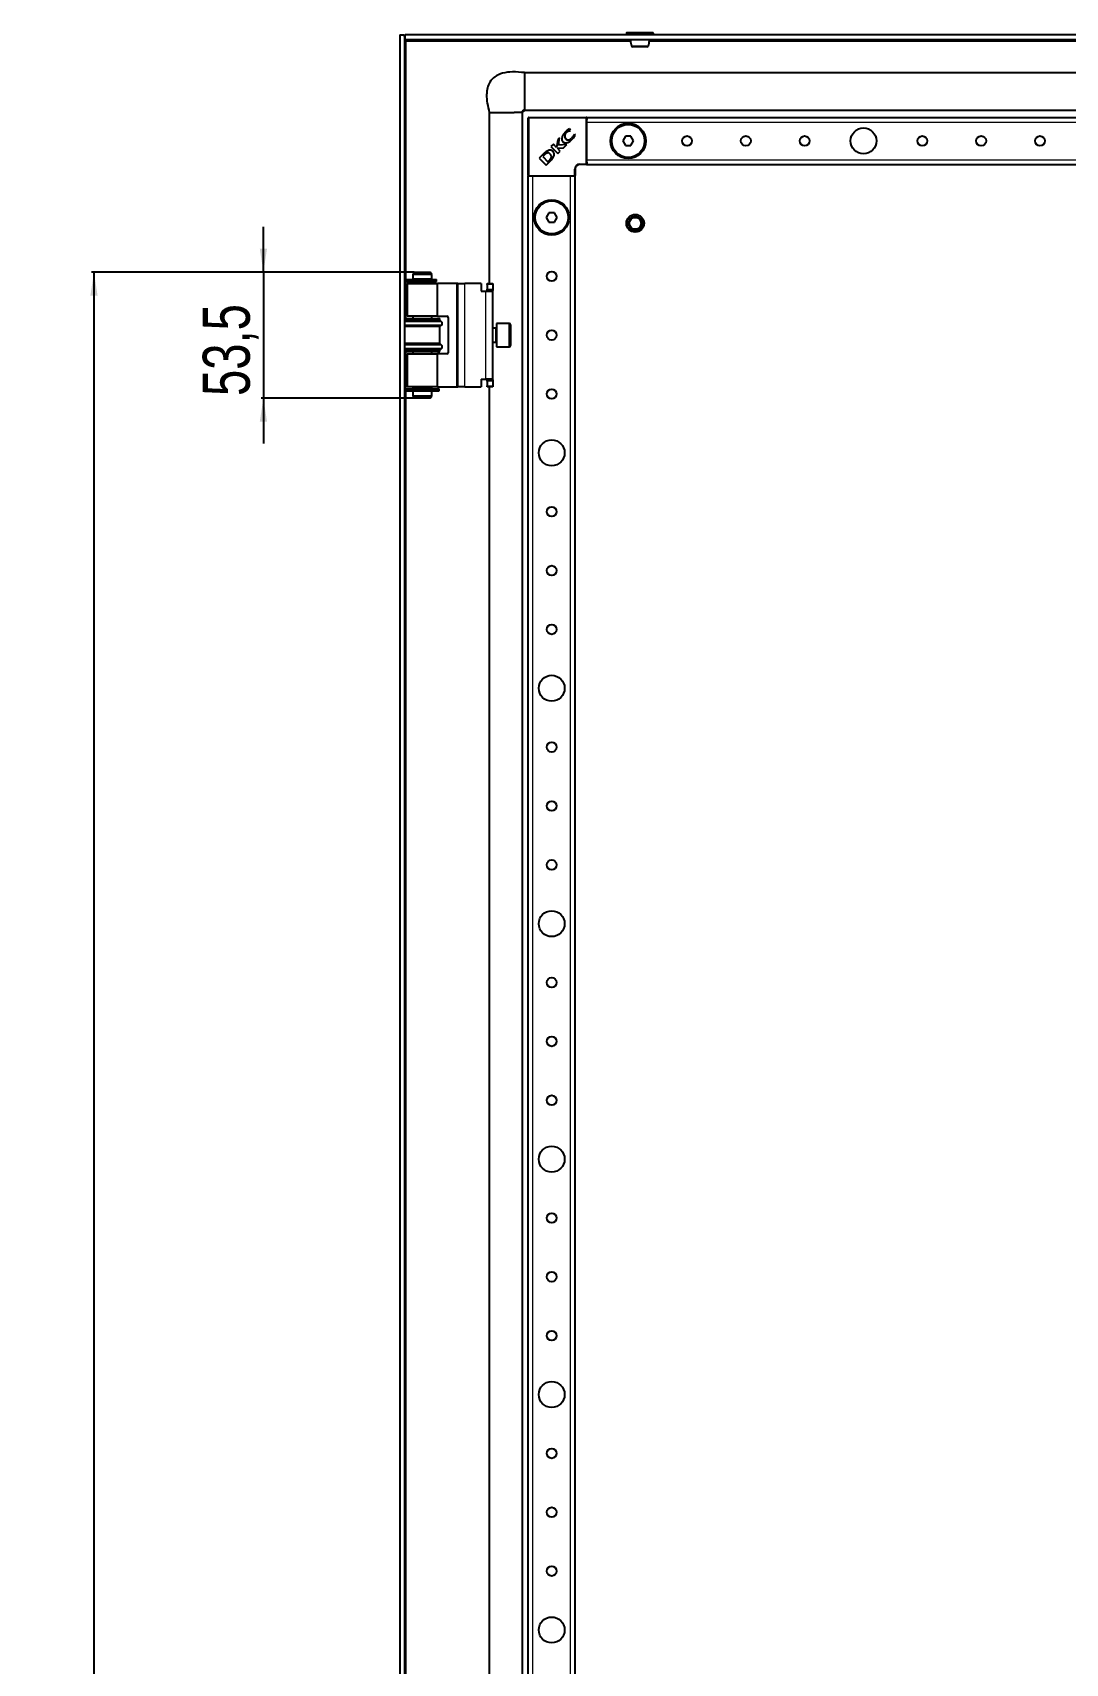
# Model space of a CAD drawing. Header units: millimetres. Extents: x -545 to 1520, y -1456 to 1043.
# Drawn here: x 630 to 1069, y 184 to 877 of the extents above; entities that cross this region are included whole.
import ezdxf

# ---------------------------------------------------------------- set-up
doc = ezdxf.new("R2010")
doc.units = ezdxf.units.MM
doc.layers.add('FORMAT', color=7, linetype='Continuous')
doc.styles.add('SLDTEXTSTYLE0', font='TXT', dxfattribs={"width": 0.75})
doc.dimstyles.new('SLDDIMSTYLE0', dxfattribs={"dimtxt": 20, "dimasz": 10, "dimexe": 0, "dimexo": 0.0625, "dimgap": 5, "dimtad": 2, "dimdec": 1, "dimrnd": 1e-09, "dimzin": 12, "dimdsep": 46, "dimtxsty": 'SLDTEXTSTYLE0', "dimsah": 1, "dimcen": 0.09, "dimadec": 0, "dimazin": 3, "dimtfac": 1, "dimtofl": 0, "dimtmove": 0, "dimatfit": 3, "dimfxl": 0, "dimfrac": 2, "dimtolj": 1, "dimtzin": 12, "dimarcsym": 0})
doc.dimstyles.new('SLDDIMSTYLE1', dxfattribs={"dimtxt": 20, "dimasz": 10, "dimexe": 0, "dimexo": 0.0625, "dimgap": 5, "dimtad": 2, "dimdec": 1, "dimrnd": 1e-09, "dimzin": 12, "dimdsep": 46, "dimtxsty": 'SLDTEXTSTYLE0', "dimsah": 1, "dimcen": 0.09, "dimadec": 0, "dimazin": 3, "dimtfac": 1, "dimtmove": 0, "dimatfit": 0, "dimfxl": 0, "dimfrac": 2, "dimtolj": 1, "dimtzin": 12, "dimarcsym": 0})

# ---------------------------------------------------------------- blocks, each defined once
blk = doc.blocks.new('_D_4')
at = {"layer": 'FORMAT'}
for p, q in [((728.2, 774.9), (728.2, 794.13)), ((792.28, 774.9), (727.2, 774.9)), ((728.2, 774.9), (728.2, 721.4)), ((792.28, 721.4), (727.2, 721.4)), ((728.2, 721.4), (728.2, 702.17))]:
    blk.add_line(p, q, dxfattribs=at)
for points in [[(728.2, 774.9), (729.74, 784.9), (726.66, 784.9)], [(728.2, 721.4), (726.66, 711.4), (729.74, 711.4)]]:
    blk.add_solid(points, dxfattribs=at)
at = {"layer": 'FORMAT', "insert": (702.42, 722.29), "char_height": 20, "attachment_point": 1, "rotation": 90, "style": 'SLDTEXTSTYLE0'}
blk.add_mtext('53,5', dxfattribs=at)
blk = doc.blocks.new('_D_7')
at = {"layer": 'FORMAT'}
for p, q in [((792.28, 774.9), (655.2, 774.9)), ((656.2, 774.9), (656.2, -1178.6)), ((792.28, -1178.6), (655.2, -1178.6))]:
    blk.add_line(p, q, dxfattribs=at)
for points in [[(656.2, 774.9), (654.66, 764.9), (657.74, 764.9)], [(656.2, -1178.6), (657.74, -1168.6), (654.66, -1168.6)]]:
    blk.add_solid(points, dxfattribs=at)
at = {"layer": 'FORMAT', "insert": (630.42, -242.49), "char_height": 20, "attachment_point": 1, "rotation": 90, "style": 'SLDTEXTSTYLE0'}
blk.add_mtext('1953,5', dxfattribs=at)

msp = doc.modelspace()

# ---------------------------------------------------------------- linework, layer by layer
at = {"color": 7, "linetype": 'Continuous', "lineweight": 25}
for p, q in [((786.21, 875.65), (788.21, 875.65)), ((786.21, 875.65), (786.21, -1279.35)), ((788.21, 875.65), (788.21, -1279.35)), ((788.51, 873.65), (788.51, 875.65)), ((1377.91, 875.65), (788.51, 875.65)), ((1377.91, 873.65), (788.51, 873.65)), ((788.81, 873.05), (788.61, 873.65)), ((882.46, 876.4), (882.46, 875.65)), ((882.71, 876.65), (893.71, 876.65)), ((893.96, 875.65), (893.96, 876.4)), ((839.21, 859.65), (839.21, 843.81)), ((839.21, 859.65), (1327.21, 859.65)), ((824.21, 842.65), (825.19, 842.65)), ((824.21, 842.65), (824.21, 770.15)), ((825.19, 842.65), (827.64, 842.65)), ((827.64, 842.65), (831.21, 842.65)), ((831.21, 842.65), (834.78, 842.65)), ((838.21, 842.65), (838.21, -1246.35)), ((839.21, 843.65), (1327.21, 843.65)), ((840.71, 815.95), (840.71, 840.35)), ((841.01, 840.65), (865.41, 840.65)), ((865.71, 840.65), (1300.71, 840.65)), ((865.71, 840.35), (865.71, 840.65)), ((865.71, 840.35), (865.71, 839.71)), ((865.71, 838.65), (865.71, 839.71)), ((865.71, 822.65), (865.71, 838.65)), ((854.08, 831.98), (853.28, 831.19)), ((853.61, 828.89), (854.08, 831.98)), ((858.65, 835.11), (858.31, 835.8)), ((858.51, 834.97), (858.65, 835.11)), ((860.46, 833.54), (860.35, 833.43)), ((860.71, 833.03), (860.46, 833.54)), ((882.05, 832.65), (880.9, 830.65)), ((884.36, 832.65), (882.05, 832.65)), ((885.52, 830.65), (884.36, 832.65)), ((847.35, 825.25), (845.36, 823.26)), ((847.6, 824.7), (846.88, 823.96)), ((851.41, 829.31), (850.36, 828.26)), ((850.36, 828.26), (853.32, 825.3)), ((852.8, 827.92), (851.41, 829.31)), ((853.28, 831.19), (852.8, 827.92)), ((853.13, 827.6), (855.79, 827.78)), ((854.38, 826.36), (853.13, 827.6)), ((853.32, 825.3), (854.38, 826.36)), ((857.08, 829.07), (853.61, 828.89)), ((855.79, 827.78), (857.08, 829.07)), ((880.9, 830.65), (882.05, 828.65)), ((882.05, 828.65), (884.36, 828.65)), ((884.36, 828.65), (885.52, 830.65)), ((845.36, 823.26), (848.31, 820.3)), ((846.88, 823.96), (849.06, 821.78)), ((848.31, 820.3), (850.2, 822.19)), ((849.06, 821.78), (849.72, 822.46)), ((850.2, 822.19), (850.22, 822.21)), ((860.71, 818.65), (860.71, 815.95)), ((865.41, 820.65), (862.71, 820.65)), ((865.71, 821.6), (865.71, 822.65)), ((865.71, 821.6), (865.71, 820.95)), ((865.71, 820.65), (865.71, 820.95)), ((865.71, 820.65), (1300.71, 820.65)), ((840.71, -1219.35), (840.71, 815.65)), ((841.01, 815.65), (840.71, 815.65)), ((841.65, 815.65), (841.01, 815.65)), ((842.71, 815.65), (841.65, 815.65)), ((858.71, 815.65), (842.71, 815.65)), ((859.76, 815.65), (858.71, 815.65)), ((860.41, 815.65), (859.76, 815.65)), ((860.71, 815.65), (860.41, 815.65)), ((860.71, -1219.35), (860.71, 815.65)), ((849.55, 800.15), (848.4, 798.15)), ((848.4, 798.15), (849.55, 796.15)), ((851.86, 800.15), (849.55, 800.15)), ((853.02, 798.15), (851.86, 800.15)), ((851.86, 796.15), (853.02, 798.15)), ((849.55, 796.15), (851.86, 796.15)), ((788.56, 771.85), (788.56, 770.95)), ((788.56, 771.85), (801.45, 771.85)), ((788.56, 770.95), (801.45, 770.95)), ((789.26, 770.15), (789.26, 756.15)), ((789.26, 770.15), (802.16, 770.15)), ((792.29, 774.9), (791.71, 773.9)), ((791.71, 773.9), (791.71, 771.9)), ((799.71, 773.9), (791.71, 773.9)), ((796.46, 771.9), (791.71, 771.9)), ((791.71, 770.9), (791.71, 770.15)), ((796.46, 770.9), (791.71, 770.9)), ((792.21, 771.9), (792.21, 771.85)), ((792.21, 770.95), (792.21, 770.9)), ((792.29, 774.9), (799.13, 774.9)), ((799.71, 771.9), (796.46, 771.9)), ((799.71, 770.9), (796.46, 770.9)), ((799.71, 773.9), (799.13, 774.9)), ((799.21, 771.85), (799.21, 771.9)), ((799.21, 770.9), (799.21, 770.95)), ((799.71, 771.9), (799.71, 773.9)), ((799.71, 770.15), (799.71, 770.9)), ((801.45, 771.85), (801.54, 771.85)), ((801.45, 770.95), (801.54, 770.95)), ((801.54, 770.95), (801.54, 771.85)), ((801.54, 771.85), (801.74, 771.85)), ((801.54, 770.95), (801.74, 770.95)), ((801.74, 770.95), (801.74, 771.85)), ((802.16, 756.15), (802.16, 770.15)), ((810.26, 770.15), (802.16, 770.15)), ((810.76, 770.15), (810.26, 770.15)), ((810.76, 770.15), (813.76, 770.15)), ((810.76, 726.15), (810.76, 770.15)), ((820.76, 770.15), (813.76, 770.15)), ((820.76, 770.15), (820.76, 766.85)), ((823.26, 770.15), (825.76, 770.15)), ((823.26, 769.65), (823.26, 770.15)), ((823.26, 769.65), (823.26, 767.65)), ((825.76, 770.15), (825.76, 769.65)), ((825.76, 769.65), (825.76, 767.65)), ((820.76, 766.85), (822.76, 766.85)), ((822.76, 766.85), (825.76, 766.85)), ((823.26, 767.15), (823.26, 767.65)), ((825.76, 767.15), (823.26, 767.15)), ((823.26, 767.15), (823.26, 766.85)), ((825.76, 767.65), (825.76, 767.15)), ((825.76, 766.85), (825.76, 767.15)), ((825.76, 729.45), (825.76, 766.85)), ((788.21, 755.15), (803.21, 755.15)), ((802.16, 756.15), (789.26, 756.15)), ((791.71, 756.15), (791.71, 755.15)), ((799.71, 755.15), (799.71, 756.15)), ((802.16, 756.15), (806.26, 756.15)), ((803.21, 754.55), (803.21, 755.15)), ((806.76, 755.65), (806.76, 740.65)), ((803.21, 754.55), (788.21, 754.55)), ((803.21, 751.75), (788.21, 751.75)), ((803.91, 753.87), (803.21, 754.55)), ((803.21, 751.75), (803.91, 752.44)), ((803.21, 744.55), (803.21, 751.75)), ((827.01, 751.15), (825.76, 751.15)), ((832.66, 753.15), (827.26, 753.15)), ((827.26, 753.15), (827.26, 743.15)), ((833.26, 752.55), (833.26, 743.75)), ((803.21, 744.55), (788.21, 744.55)), ((803.21, 741.75), (788.21, 741.75)), ((803.91, 743.87), (803.21, 744.55)), ((803.21, 741.75), (803.91, 742.44)), ((803.21, 741.15), (803.21, 741.75)), ((825.76, 745.15), (827.01, 745.15)), ((827.26, 743.15), (832.66, 743.15)), ((788.21, 741.15), (803.21, 741.15)), ((789.26, 740.15), (789.26, 726.15)), ((789.26, 740.15), (802.16, 740.15)), ((791.71, 741.15), (791.71, 740.15)), ((799.71, 740.15), (799.71, 741.15)), ((802.16, 726.15), (802.16, 740.15)), ((806.26, 740.15), (802.16, 740.15)), ((820.76, 729.45), (822.76, 729.45)), ((820.76, 729.45), (820.76, 726.15)), ((825.76, 729.45), (822.76, 729.45)), ((823.26, 729.45), (823.26, 729.15)), ((823.26, 729.15), (825.76, 729.15)), ((823.26, 728.65), (823.26, 729.15)), ((823.26, 728.65), (823.26, 726.65)), ((825.76, 729.15), (825.76, 729.45)), ((825.76, 729.15), (825.76, 728.65)), ((825.76, 728.65), (825.76, 726.65)), ((788.56, 725.35), (788.56, 724.45)), ((788.56, 725.35), (802.86, 725.35)), ((788.56, 724.45), (802.86, 724.45)), ((802.16, 726.15), (789.26, 726.15)), ((791.71, 726.15), (791.71, 725.4)), ((796.46, 725.4), (791.71, 725.4)), ((791.71, 724.4), (791.71, 722.4)), ((796.46, 724.4), (791.71, 724.4)), ((791.71, 722.4), (792.29, 721.4)), ((791.71, 722.4), (796.46, 722.4)), ((792.21, 725.4), (792.21, 725.35)), ((792.21, 724.45), (792.21, 724.4)), ((796.36, 721.4), (792.29, 721.4)), ((799.13, 721.4), (796.36, 721.4)), ((799.71, 725.4), (796.46, 725.4)), ((799.71, 724.4), (796.46, 724.4)), ((796.46, 722.4), (799.71, 722.4)), ((799.13, 721.4), (799.71, 722.4)), ((799.21, 725.35), (799.21, 725.4)), ((799.21, 724.4), (799.21, 724.45)), ((799.71, 725.4), (799.71, 726.15)), ((799.71, 722.4), (799.71, 724.4)), ((802.16, 726.15), (810.26, 726.15)), ((802.86, 724.45), (802.86, 725.35)), ((810.26, 726.15), (810.76, 726.15)), ((813.76, 726.15), (810.76, 726.15)), ((813.76, 726.15), (820.76, 726.15)), ((823.26, 726.15), (823.26, 726.65)), ((825.76, 726.15), (823.26, 726.15)), ((824.21, 726.15), (824.21, 95.15)), ((825.76, 726.65), (825.76, 726.15))]:
    msp.add_line(p, q, dxfattribs=at)
at = {"color": 8, "linetype": 'Continuous', "lineweight": 18}
for p, q in [((788.81, 771.85), (788.81, 873.05)), ((788.81, 873.05), (884.24, 873.05)), ((893.96, 876.4), (882.46, 876.4)), ((892.18, 873.05), (1274.24, 873.05)), ((841.01, 840.35), (840.71, 840.35)), ((841.01, 840.35), (841.01, 840.65)), ((841.01, 840.35), (841.01, 815.95)), ((865.41, 840.35), (841.01, 840.35)), ((865.41, 840.65), (865.41, 840.35)), ((865.41, 820.95), (865.41, 840.35)), ((865.71, 840.35), (865.41, 840.35)), ((865.71, 838.65), (1300.71, 838.65)), ((860.41, 815.95), (860.41, 818.65)), ((860.71, 818.65), (860.41, 818.65)), ((862.71, 820.95), (865.41, 820.95)), ((862.71, 820.65), (862.71, 820.95)), ((865.41, 820.95), (865.41, 820.65)), ((865.71, 820.95), (865.41, 820.95)), ((865.71, 822.65), (1300.71, 822.65)), ((841.01, 815.95), (840.71, 815.95)), ((841.01, 815.95), (860.41, 815.95)), ((841.01, 815.95), (841.01, 815.65)), ((842.71, -1219.35), (842.71, 815.65)), ((858.71, -1219.35), (858.71, 815.65)), ((860.41, 815.95), (860.41, 815.65)), ((860.71, 815.95), (860.41, 815.95)), ((788.81, 755.15), (788.81, 770.95)), ((801.45, 771.85), (801.45, 770.95)), ((810.26, 770.15), (810.26, 726.15)), ((813.76, 726.15), (813.76, 770.15)), ((825.76, 769.65), (823.26, 769.65)), ((822.76, 729.45), (822.76, 766.85)), ((823.26, 767.65), (825.76, 767.65)), ((803.91, 753.87), (788.21, 753.87)), ((803.91, 752.44), (788.21, 752.44)), ((827.01, 750.74), (827.01, 751.15)), ((827.01, 745.15), (827.01, 750.74)), ((832.66, 743.15), (832.66, 753.15)), ((803.91, 743.87), (788.21, 743.87)), ((803.91, 742.44), (788.21, 742.44)), ((788.81, 725.35), (788.81, 741.15)), ((825.76, 728.65), (823.26, 728.65)), ((788.81, 96.85), (788.81, 724.45)), ((823.26, 726.65), (825.76, 726.65))]:
    msp.add_line(p, q, dxfattribs=at)
at = {"color": 7, "linetype": 'Continuous', "lineweight": 25}
for centre, radius in [((883.21, 830.65), 7.5), ((883.21, 830.65), 7), ((908.21, 830.65), 2.1), ((933.21, 830.65), 2.1), ((958.21, 830.65), 2.1), ((983.21, 830.65), 5.5), ((1008.21, 830.65), 2.1), ((1033.21, 830.65), 2.1), ((1058.21, 830.65), 2.1), ((850.71, 798.15), 7.5), ((850.71, 798.15), 7), ((886.21, 795.65), 3.75), ((886.21, 795.65), 3), ((886.21, 795.65), 2.5), ((850.71, 773.15), 2.1), ((850.71, 748.15), 2.1), ((850.71, 723.15), 2.1), ((850.71, 698.15), 5.5), ((850.71, 673.15), 2.1), ((850.71, 648.15), 2.1), ((850.71, 623.15), 2.1), ((850.71, 598.15), 5.5), ((850.71, 573.15), 2.1), ((850.71, 548.15), 2.1), ((850.71, 523.15), 2.1), ((850.71, 498.15), 5.5), ((850.71, 473.15), 2.1), ((850.71, 448.15), 2.1), ((850.71, 423.15), 2.1), ((850.71, 398.15), 5.5), ((850.71, 373.15), 2.1), ((850.71, 348.15), 2.1), ((850.71, 323.15), 2.1), ((850.71, 298.15), 5.5), ((850.71, 273.15), 2.1), ((850.71, 248.15), 2.1), ((850.71, 223.15), 2.1), ((850.71, 198.15), 5.5)]:
    msp.add_circle(centre, radius, dxfattribs=at)
for centre, radius, start, end in [((882.71, 876.4), 0.25, 90, 180), ((893.71, 876.4), 0.25, 0, 90), ((885.1, 871.15), 0.5, 195.31604, 270.02276), ((891.32, 871.15), 0.5, 269.99815, 345.40011), ((841.01, 840.35), 0.3, 90, 180), ((865.41, 840.35), 0.3, 360, 90), ((858.22, 832.66), 1.97, 128.45405, 215.887), ((857.78, 833.06), 1.94, 233.30966, 322.34638), ((851.01, 822.04), 4.87, 110.34448, 138.77765), ((851.78, 820.23), 6.12, 126.98881, 133.07444), ((862.71, 818.65), 2, 90, 180), ((865.41, 820.95), 0.3, 270, 360), ((841.01, 815.95), 0.3, 180, 270), ((860.41, 815.95), 0.3, 270, 0), ((806.26, 755.65), 0.5, 0, 90), ((803.21, 753.15), 1, 314.427, 45.573), ((827.01, 751.4), 0.25, 270, 0), ((832.66, 752.55), 0.6, 0, 90), ((803.21, 743.15), 1, 314.427, 45.573), ((827.01, 744.9), 0.25, 360, 90), ((832.66, 743.75), 0.6, 270, 360), ((806.26, 740.65), 0.5, 270, 0)]:
    msp.add_arc(centre, radius, start, end, dxfattribs=at)
at = {"color": 8, "linetype": 'Continuous', "lineweight": 18}
msp.add_arc((862.71, 818.65), 2.3, 90, 180, dxfattribs=at)
at = {"color": 7, "linetype": 'Continuous', "lineweight": 25}
for points, knots in [([(788.51, 873.95), (788.48, 874.03), (788.37, 874.35), (788.25, 874.92), (788.22, 875.41), (788.21, 875.65)], [0, 0, 0, 0, 0.141742, 0.566203, 1, 1, 1, 1]), ([(788.51, 873.65), (788.56, 873.65), (788.61, 873.59), (788.71, 873.37), (788.76, 873.21), (788.81, 873.05)], [0, 0, 0, 0, 0.5, 0.5, 1, 1, 1, 1]), ([(884.19, 873.65), (884.19, 873.52), (884.21, 872.61), (884.43, 871.74), (884.62, 871)], [0, 0, 0, 0, 0.14185, 1, 1, 1, 1]), ([(891.8, 871), (891.99, 871.74), (892.21, 872.61), (892.23, 873.52), (892.23, 873.65)], [0, 0, 0, 0, 0.85815, 1, 1, 1, 1]), ([(886.51, 870.65), (886.31, 870.65), (885.84, 870.65), (885.3, 870.65), (885.17, 870.65), (885.11, 870.65)], [0, 0, 0, 0, 0.256553, 0.627981, 1, 1, 1, 1]), ([(891.32, 870.65), (891.28, 870.65), (891.19, 870.65), (890.64, 870.65), (889.83, 870.65), (888.84, 870.65), (887.78, 870.65), (886.99, 870.65), (886.6, 870.65), (886.51, 870.65)], [0, 0, 0, 0, 0.158514, 0.317278, 0.475863, 0.634247, 0.792477, 0.950708, 1, 1, 1, 1]), ([(839.21, 859.65), (837.48, 859.82), (834.34, 860.12), (830.01, 859.61), (826.58, 858.18), (824.37, 855.87), (823.28, 853.1), (822.96, 850.05), (823.26, 846.49), (823.87, 844), (824.21, 842.65)], [0, 0, 0, 0, 0.176713, 0.320911, 0.440308, 0.54837, 0.6374, 0.738878, 0.858543, 1, 1, 1, 1]), ([(838.1, 842.65), (838.07, 842.65), (837.98, 842.65), (837.52, 842.65), (837.23, 842.65)], [0, 0, 0, 0, 0.356727, 1, 1, 1, 1]), ([(838.17, 842.65), (838.19, 842.79), (838.21, 843.03), (838.35, 843.23), (838.47, 843.32), (838.52, 843.43), (838.54, 843.5), (838.55, 843.55), (838.57, 843.59), (838.59, 843.63), (838.62, 843.67), (838.68, 843.72), (838.8, 843.79), (838.98, 843.82), (839.13, 843.82), (839.21, 843.81)], [0, 0, 0, 0, 0.233411, 0.418546, 0.549351, 0.595026, 0.631329, 0.647111, 0.661994, 0.676639, 0.691742, 0.725563, 0.766794, 0.872627, 1, 1, 1, 1]), ([(838.21, 842.65), (838.36, 842.88), (838.62, 843.28), (839.03, 843.54), (839.21, 843.65)], [0, 0, 0, 0, 0.561561, 1, 1, 1, 1]), ([(856.58, 834.56), (856.25, 834.19), (855.63, 833.49), (855.08, 832.32), (854.94, 831.38), (855.1, 830.74), (855.28, 830.51), (855.37, 830.39)], [0, 0, 0, 0, 0.3156741, 0.5895198, 0.8131992, 0.9090264, 1, 1, 1, 1]), ([(855.37, 830.39), (855.54, 830.26), (855.87, 829.97), (856.57, 829.81), (857.44, 829.94), (858.52, 830.5), (859.21, 831.14), (859.6, 831.51)], [0, 0, 0, 0, 0.130532, 0.266031, 0.423997, 0.666819, 1, 1, 1, 1]), ([(858.31, 835.8), (857.97, 835.61), (857.34, 835.27), (856.82, 834.78), (856.58, 834.56)], [0, 0, 0, 0, 0.5368, 1, 1, 1, 1]), ([(856.99, 834.2), (857.25, 834.42), (857.7, 834.79), (858.27, 834.92), (858.51, 834.97)], [0, 0, 0, 0, 0.579608, 1, 1, 1, 1]), ([(860.35, 833.43), (860.2, 833.11), (859.94, 832.54), (859.51, 832.08), (859.32, 831.87)], [0, 0, 0, 0, 0.547643, 1, 1, 1, 1]), ([(859.6, 831.51), (859.85, 831.78), (860.28, 832.24), (860.58, 832.79), (860.71, 833.03)], [0, 0, 0, 0, 0.5776526, 1, 1, 1, 1]), ([(850.09, 825.04), (849.99, 825.13), (849.82, 825.29), (849.54, 825.47), (849.26, 825.57), (848.94, 825.57), (848.54, 825.41), (848.25, 825.23), (848.1, 825.12)], [0, 0, 0, 0, 0.176808, 0.319231, 0.43938, 0.552395, 0.749205, 1, 1, 1, 1]), ([(851.36, 823.54), (851.47, 823.74), (851.67, 824.13), (851.79, 824.76), (851.75, 825.36), (851.55, 825.89), (851.19, 826.33), (850.68, 826.62), (850.02, 826.73), (849.56, 826.65), (849.31, 826.61)], [0, 0, 0, 0, 0.1380907, 0.2654555, 0.3840134, 0.4961027, 0.6057595, 0.7197905, 0.8476619, 1, 1, 1, 1]), ([(849.72, 822.46), (849.91, 822.66), (850.26, 823.03), (850.58, 823.56), (850.65, 824.01), (850.58, 824.35), (850.39, 824.71), (850.19, 824.92), (850.09, 825.04)], [0, 0, 0, 0, 0.274676, 0.503042, 0.607381, 0.716579, 0.843412, 1, 1, 1, 1]), ([(850.22, 822.21), (850.3, 822.29), (850.45, 822.44), (850.6, 822.61), (850.68, 822.69)], [0, 0, 0, 0, 0.486421, 1, 1, 1, 1]), ([(850.68, 822.69), (850.81, 822.84), (851.06, 823.11), (851.27, 823.4), (851.36, 823.54)], [0, 0, 0, 0, 0.55183, 1, 1, 1, 1])]:
    msp.add_open_spline(points, degree=3, knots=knots, dxfattribs=at)
at = {"color": 8, "linetype": 'Continuous', "lineweight": 18}
for points, knots in [([(884.65, 871.03), (884.64, 871.03), (884.58, 871.03), (884.89, 871.03), (885.47, 871.03), (886.02, 871.03), (886.24, 871.03)], [0, 0, 0, 0, 0.083271, 0.424284, 0.764725, 1, 1, 1, 1]), ([(886.24, 871.03), (886.35, 871.03), (886.8, 871.03), (887.32, 871.03), (888.11, 871.03), (888.94, 871.03), (890.08, 871.03), (891.03, 871.03), (891.61, 871.03), (891.86, 871.03), (891.8, 871.03), (891.79, 871.03)], [0, 0, 0, 0, 0.048751, 0.204942, 0.205393, 0.362034, 0.518827, 0.675799, 0.832923, 0.989778, 1, 1, 1, 1])]:
    msp.add_open_spline(points, degree=3, knots=knots, dxfattribs=at)
at = {"color": 7, "linetype": 'Continuous', "lineweight": 25}
msp.add_open_spline([(837.23, 842.65), (836.9, 842.65), (836.24, 842.65), (835.26, 842.65), (834.78, 842.65)], degree=3, dxfattribs=at)

# ---------------------------------------------------------------- dimensions: what is measured, and where the dimension line sits
at = {"layer": 'FORMAT'}
for base, p2, dimstyle, picture, middle in [((728.2, 721.4), (792.29, 721.4), 'SLDDIMSTYLE1', '_D_4', (728.2, 748.15)), ((656.2, -1178.6), (792.29, -1178.6), 'SLDDIMSTYLE0', '_D_7', (656.2, -201.85))]:
    dim = msp.add_linear_dim(base=base, p1=(792.29, 774.9), p2=p2, angle=90, dimstyle=dimstyle, dxfattribs=at)
    dim.commit()
    dim.dimension.update_dxf_attribs({"geometry": picture, "text_midpoint": middle, "dimtype": 160})

doc.saveas('drawing.dxf')
